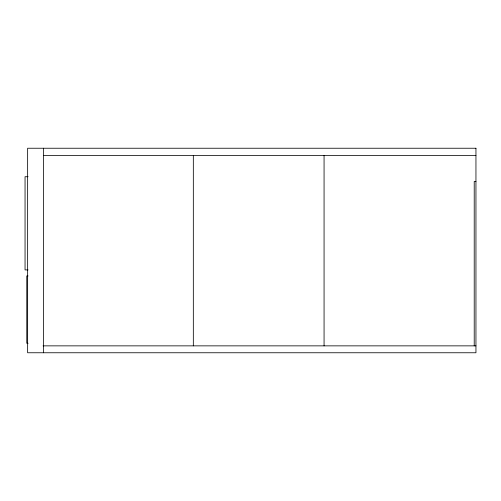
<?xml version="1.0" encoding="UTF-8"?>
<svg xmlns="http://www.w3.org/2000/svg" width="501" height="501" viewBox="0 0 501 501"><rect width="100%" height="100%" fill="white"/><g stroke="black" fill="none" stroke-linecap="round" stroke-linejoin="round"><path stroke-width="0.75" d="M43.606 155.485L475.95 155.485M28.069 176.715L25.05 176.715L25.05 269.914L28.069 269.914M475.95 181.456L474.222 181.456L474.222 345.859M28.069 275.957L26.778 275.957L26.778 343.266L28.069 343.266M43.048 345.859L475.95 345.859M324.066 155.485L324.066 345.859M193.33 155.485L193.33 345.859M43.606 148.24L43.606 352.76M475.95 148.24L27.636 148.24L27.636 352.76L475.95 352.76L475.95 148.24"/></g></svg>
